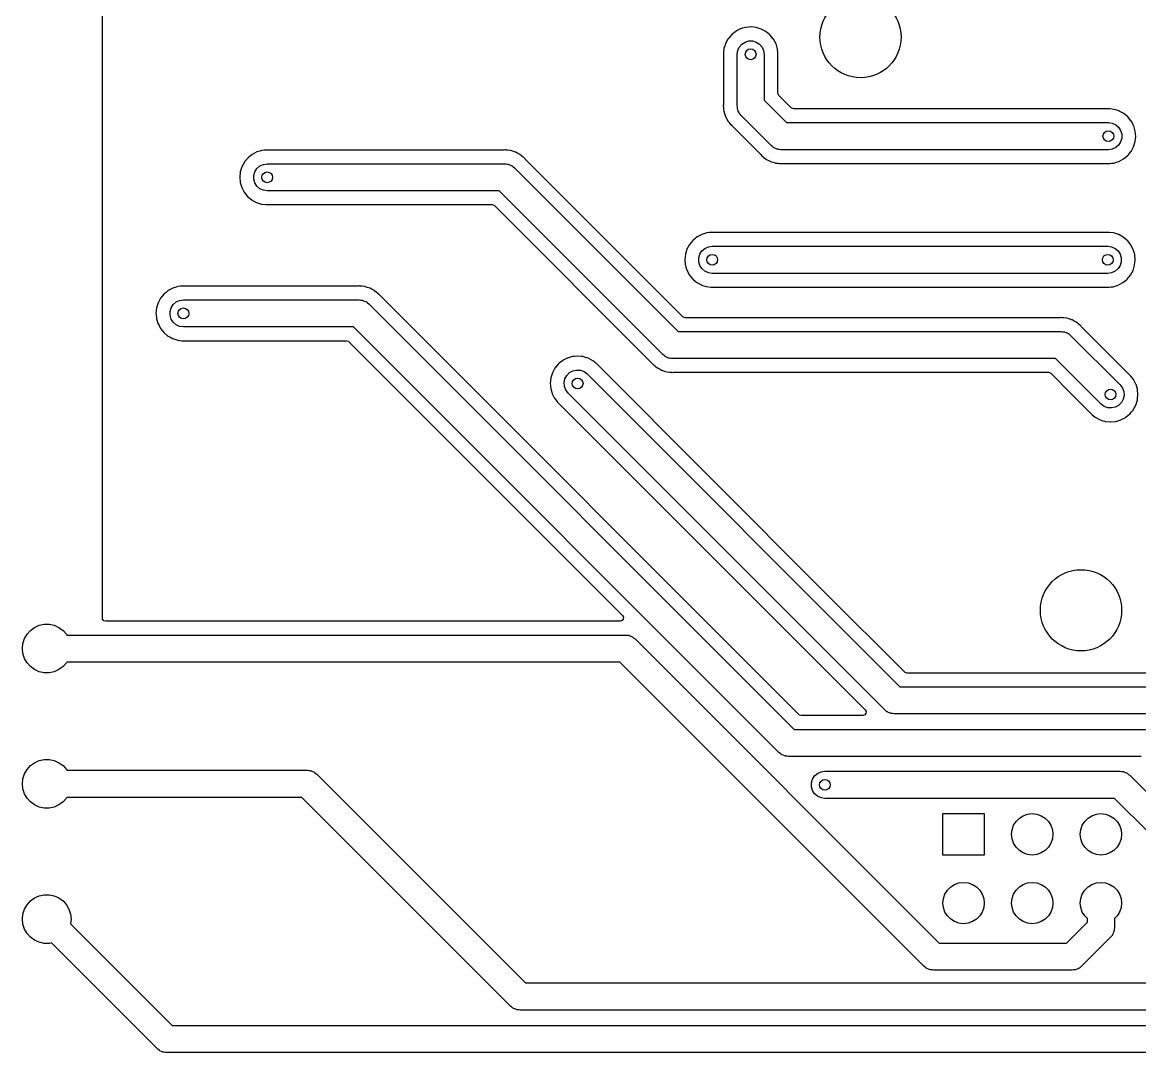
# Model space of a CAD drawing. Extents: x 3.12 to 8.82, y -4 to -1.46.
# Drawn here: x 3.12 to 4.746, y -3.998 to -2.499 of the extents above; entities that cross this region are included whole.
import ezdxf

# ---------------------------------------------------------------- set-up
doc = ezdxf.new("R2010")
doc.units = 0
doc.header["$MEASUREMENT"] = 0
doc.layers.add('BLACK', color=7, linetype='CONTINUOUS')

msp = doc.modelspace()

# ---------------------------------------------------------------- linework, layer by layer
at = {"layer": 'BLACK', "linetype": 'CONTINUOUS'}
for p, q in [((3.236, -2.6196), (3.236, -2.2997)), ((4.1803, -2.5051), (4.177, -2.5054)), ((4.1805, -2.5051), (4.1803, -2.5051)), ((4.1878, -2.5059), (4.1805, -2.5051)), ((4.1805, -2.5051), (4.1805, -2.5051)), ((4.1521, -2.5165), (4.1471, -2.5225)), ((4.1582, -2.5116), (4.1521, -2.5165)), ((4.1613, -2.51), (4.1582, -2.5116)), ((4.1648, -2.5081), (4.1613, -2.51)), ((4.1651, -2.508), (4.1648, -2.5081)), ((4.1648, -2.5081), (4.1648, -2.5081)), ((4.1682, -2.5071), (4.1651, -2.508)), ((4.1723, -2.5059), (4.1682, -2.5071)), ((4.1725, -2.5058), (4.1723, -2.5059)), ((4.1723, -2.5059), (4.1723, -2.5059)), ((4.1728, -2.5058), (4.1725, -2.5058)), ((4.177, -2.5054), (4.1728, -2.5058)), ((4.1728, -2.5058), (4.1728, -2.5058)), ((4.188, -2.5059), (4.1878, -2.5059)), ((4.1878, -2.5059), (4.1878, -2.5059)), ((4.1955, -2.5082), (4.188, -2.5059)), ((4.2023, -2.5119), (4.1955, -2.5082)), ((4.2025, -2.5121), (4.2023, -2.5119)), ((4.2081, -2.5167), (4.2025, -2.5121)), ((4.2025, -2.5121), (4.2025, -2.5121)), ((4.2083, -2.5169), (4.2081, -2.5167)), ((4.2085, -2.5171), (4.2083, -2.5169)), ((4.2105, -2.5195), (4.2085, -2.5171)), ((4.2085, -2.5171), (4.2085, -2.5171)), ((4.2132, -2.5229), (4.2105, -2.5195)), ((4.141, -2.5367), (4.1403, -2.5428)), ((4.1427, -2.5312), (4.141, -2.5367)), ((4.1433, -2.5295), (4.1427, -2.5312)), ((4.1467, -2.5231), (4.1433, -2.5293)), ((4.1433, -2.5293), (4.1433, -2.5295)), ((4.1433, -2.5295), (4.1433, -2.5295)), ((4.147, -2.5227), (4.1467, -2.5231)), ((4.1471, -2.5225), (4.147, -2.5227)), ((4.147, -2.5227), (4.147, -2.5227)), ((4.1611, -2.5395), (4.1634, -2.5344)), ((4.1634, -2.5344), (4.1671, -2.5301)), ((4.1671, -2.5301), (4.1718, -2.5271)), ((4.1718, -2.5271), (4.1772, -2.5255)), ((4.1772, -2.5255), (4.1828, -2.5255)), ((4.1828, -2.5255), (4.1882, -2.5271)), ((4.1882, -2.5271), (4.1929, -2.5301)), ((4.1929, -2.5301), (4.1966, -2.5344)), ((4.1966, -2.5344), (4.1989, -2.5395)), ((4.2169, -2.5298), (4.2132, -2.5229)), ((4.2191, -2.5373), (4.2169, -2.5298)), ((4.2192, -2.5375), (4.2191, -2.5373)), ((4.2197, -2.5428), (4.2192, -2.5375)), ((4.1403, -2.5428), (4.1403, -2.6176)), ((4.1603, -2.545), (4.1611, -2.5395)), ((4.1603, -2.62), (4.1603, -2.545)), ((4.1989, -2.5395), (4.1997, -2.545)), ((4.1997, -2.545), (4.1997, -2.6118)), ((4.2197, -2.543), (4.2197, -2.5428)), ((4.2197, -2.6015), (4.2197, -2.543)), ((4.2198, -2.6026), (4.2197, -2.6015)), ((4.2212, -2.605), (4.2198, -2.6026)), ((4.1403, -2.6181), (4.1401, -2.6196)), ((4.1403, -2.6176), (4.1403, -2.6181)), ((4.1997, -2.6118), (4.2322, -2.6444)), ((4.2391, -2.6229), (4.2212, -2.605)), ((3.236, -2.7237), (3.236, -2.6196)), ((4.1401, -2.6196), (4.1401, -2.6198)), ((4.1401, -2.6198), (4.1403, -2.6216)), ((4.1403, -2.6216), (4.1403, -2.6217)), ((4.1403, -2.6217), (4.1403, -2.6218)), ((4.1403, -2.6218), (4.1403, -2.622)), ((4.1403, -2.622), (4.1403, -2.6221)), ((4.1403, -2.6221), (4.1405, -2.6236)), ((4.1405, -2.6236), (4.1405, -2.6237)), ((4.1405, -2.6237), (4.1406, -2.6254)), ((4.1406, -2.6254), (4.1408, -2.6273)), ((4.1408, -2.6273), (4.1408, -2.6275)), ((4.1408, -2.6275), (4.1409, -2.6277)), ((4.1409, -2.6277), (4.1419, -2.6313)), ((4.1419, -2.6313), (4.1419, -2.6313)), ((4.1419, -2.6313), (4.1427, -2.6338)), ((4.1427, -2.6338), (4.143, -2.6348)), ((4.143, -2.6348), (4.1431, -2.635)), ((4.1431, -2.635), (4.1431, -2.6352)), ((4.1431, -2.6352), (4.1432, -2.6354)), ((4.1432, -2.6354), (4.1448, -2.6384)), ((4.1606, -2.6221), (4.1603, -2.62)), ((4.1608, -2.6242), (4.1606, -2.6221)), ((4.161, -2.6248), (4.1608, -2.6242)), ((4.1611, -2.6255), (4.161, -2.6248)), ((4.162, -2.6275), (4.1611, -2.6255)), ((4.1627, -2.6294), (4.162, -2.6275)), ((4.1631, -2.63), (4.1627, -2.6294)), ((4.1634, -2.6306), (4.1631, -2.63)), ((4.1648, -2.6322), (4.1634, -2.6306)), ((4.1661, -2.6339), (4.1648, -2.6322)), ((4.2102, -2.678), (4.1661, -2.6339)), ((4.2399, -2.6236), (4.2391, -2.6229)), ((4.2426, -2.6244), (4.2399, -2.6236)), ((4.7031, -2.6244), (4.2426, -2.6244)), ((4.7091, -2.6251), (4.7031, -2.6244)), ((4.7093, -2.6251), (4.7091, -2.6251)), ((4.7163, -2.6273), (4.7093, -2.6251)), ((4.7093, -2.6251), (4.7093, -2.6251)), ((4.7165, -2.6274), (4.7163, -2.6273)), ((4.7163, -2.6273), (4.7163, -2.6273)), ((4.7167, -2.6275), (4.7165, -2.6274)), ((4.7231, -2.6311), (4.7167, -2.6275)), ((4.7167, -2.6275), (4.7167, -2.6275)), ((4.7234, -2.6312), (4.7231, -2.6311)), ((4.7231, -2.6311), (4.7231, -2.6311)), ((4.7293, -2.6362), (4.7234, -2.6312)), ((4.1448, -2.6384), (4.1449, -2.6385)), ((4.1449, -2.6385), (4.1465, -2.6417)), ((4.1465, -2.6417), (4.1467, -2.6419)), ((4.1467, -2.6419), (4.1468, -2.6421)), ((4.1468, -2.6421), (4.1491, -2.6449)), ((4.1491, -2.6449), (4.1491, -2.645)), ((4.1491, -2.645), (4.1503, -2.6465)), ((4.1503, -2.6465), (4.1504, -2.6466)), ((4.1504, -2.6466), (4.1505, -2.6466)), ((4.1505, -2.6466), (4.1506, -2.6468)), ((4.1506, -2.6468), (4.1517, -2.6481)), ((4.1517, -2.6481), (4.1519, -2.6483)), ((4.1519, -2.6483), (4.1519, -2.6483)), ((4.1519, -2.6483), (4.1531, -2.6493)), ((4.1531, -2.6493), (4.1534, -2.6496)), ((4.1534, -2.6496), (4.1943, -2.6904)), ((4.2322, -2.6444), (4.7008, -2.6444)), ((4.7008, -2.6444), (4.7064, -2.6452)), ((4.7064, -2.6452), (4.7115, -2.6475)), ((4.7115, -2.6475), (4.7157, -2.6512)), ((4.7157, -2.6512), (4.7187, -2.6559)), ((4.7342, -2.6422), (4.7293, -2.6362)), ((4.7343, -2.6425), (4.7342, -2.6422)), ((4.7374, -2.6484), (4.7343, -2.6425)), ((4.7378, -2.6491), (4.7374, -2.6484)), ((4.74, -2.6566), (4.7378, -2.6491)), ((4.7187, -2.6559), (4.7203, -2.6613)), ((4.7203, -2.6669), (4.7187, -2.6723)), ((4.7203, -2.6613), (4.7203, -2.6669)), ((4.7399, -2.6721), (4.7407, -2.6644)), ((4.7407, -2.6644), (4.74, -2.6566)), ((3.4739, -2.6843), (3.4717, -2.6845)), ((3.474, -2.6843), (3.4739, -2.6843)), ((3.4739, -2.6843), (3.4739, -2.6843)), ((3.8199, -2.6843), (3.474, -2.6843)), ((3.8203, -2.6843), (3.8199, -2.6843)), ((3.8205, -2.6843), (3.8203, -2.6843)), ((3.8221, -2.6841), (3.8205, -2.6843)), ((3.8224, -2.6841), (3.8221, -2.6841)), ((3.8227, -2.6842), (3.8224, -2.6841)), ((3.8224, -2.6841), (3.8224, -2.6841)), ((3.8238, -2.6843), (3.8227, -2.6842)), ((3.8241, -2.6843), (3.8238, -2.6843)), ((3.8242, -2.6843), (3.8241, -2.6843)), ((3.8241, -2.6843), (3.8241, -2.6843)), ((3.8244, -2.6843), (3.8242, -2.6843)), ((3.8249, -2.6844), (3.8244, -2.6843)), ((3.8244, -2.6843), (3.8244, -2.6843)), ((4.2119, -2.6793), (4.2102, -2.678)), ((4.2134, -2.6807), (4.2119, -2.6793)), ((4.2141, -2.6809), (4.2134, -2.6807)), ((4.2147, -2.6814), (4.2141, -2.6809)), ((4.2166, -2.6821), (4.2147, -2.6814)), ((4.2185, -2.683), (4.2166, -2.6821)), ((4.2192, -2.6831), (4.2185, -2.683)), ((4.2199, -2.6833), (4.2192, -2.6831)), ((4.222, -2.6835), (4.2199, -2.6833)), ((4.2241, -2.6838), (4.222, -2.6835)), ((4.7008, -2.6838), (4.2241, -2.6838)), ((4.7064, -2.683), (4.7008, -2.6838)), ((4.7115, -2.6807), (4.7064, -2.683)), ((4.7157, -2.677), (4.7115, -2.6807)), ((4.7187, -2.6723), (4.7157, -2.677)), ((4.7339, -2.6864), (4.7376, -2.6796)), ((4.7376, -2.6796), (4.7399, -2.6721)), ((3.4477, -2.6959), (3.4431, -2.7015)), ((3.4479, -2.6957), (3.4477, -2.6959)), ((3.4477, -2.6959), (3.4477, -2.6959)), ((3.4481, -2.6955), (3.4479, -2.6957)), ((3.4517, -2.6926), (3.4481, -2.6955)), ((3.4481, -2.6955), (3.4481, -2.6955)), ((3.4539, -2.6908), (3.4517, -2.6926)), ((3.4608, -2.6871), (3.4539, -2.6908)), ((3.4651, -2.6858), (3.4608, -2.6871)), ((3.468, -2.6849), (3.4651, -2.6858)), ((3.4683, -2.6849), (3.468, -2.6849)), ((3.468, -2.6849), (3.468, -2.6849)), ((3.4717, -2.6845), (3.4683, -2.6849)), ((3.8262, -2.6845), (3.8249, -2.6844)), ((3.8299, -2.6849), (3.8262, -2.6845)), ((3.8262, -2.6845), (3.8262, -2.6845)), ((3.8301, -2.685), (3.8299, -2.6849)), ((3.8303, -2.685), (3.8301, -2.685)), ((3.8338, -2.6861), (3.8303, -2.685)), ((3.8373, -2.6872), (3.8338, -2.6861)), ((3.8338, -2.6861), (3.8338, -2.6861)), ((3.8375, -2.6873), (3.8373, -2.6872)), ((3.8377, -2.6873), (3.8375, -2.6873)), ((3.8379, -2.6874), (3.8377, -2.6873)), ((3.8409, -2.6891), (3.8379, -2.6874)), ((3.8379, -2.6874), (3.8379, -2.6874)), ((3.841, -2.6891), (3.8409, -2.6891)), ((3.8442, -2.6908), (3.841, -2.6891)), ((3.8444, -2.691), (3.8442, -2.6908)), ((3.8445, -2.6911), (3.8444, -2.691)), ((3.8473, -2.6934), (3.8445, -2.6911)), ((3.8474, -2.6935), (3.8473, -2.6934)), ((3.8487, -2.6945), (3.8474, -2.6935)), ((3.8488, -2.6946), (3.8487, -2.6945)), ((3.8488, -2.6947), (3.8488, -2.6946)), ((3.849, -2.6948), (3.8488, -2.6947)), ((3.8505, -2.6961), (3.849, -2.6948)), ((3.8507, -2.6963), (3.8505, -2.6961)), ((3.8514, -2.6972), (3.8507, -2.6963)), ((3.8518, -2.6976), (3.8514, -2.6972)), ((3.9979, -2.8437), (3.8518, -2.6976)), ((4.1943, -2.6904), (4.1947, -2.6908)), ((4.1947, -2.6908), (4.1956, -2.692)), ((4.1956, -2.692), (4.1971, -2.6933)), ((4.1971, -2.6933), (4.1972, -2.6934)), ((4.1972, -2.6934), (4.1973, -2.6935)), ((4.1973, -2.6935), (4.1974, -2.6936)), ((4.1974, -2.6936), (4.1975, -2.6936)), ((4.1975, -2.6936), (4.1975, -2.6936)), ((4.1975, -2.6936), (4.1987, -2.6946)), ((4.1987, -2.6946), (4.1987, -2.6947)), ((4.1987, -2.6947), (4.2016, -2.697)), ((4.2016, -2.697), (4.2017, -2.6971)), ((4.2017, -2.6971), (4.2019, -2.6972)), ((4.2019, -2.6972), (4.2021, -2.6974)), ((4.2021, -2.6974), (4.2021, -2.6974)), ((4.2021, -2.6974), (4.2051, -2.699)), ((4.2051, -2.699), (4.2052, -2.699)), ((4.2052, -2.699), (4.2082, -2.7006)), ((4.716, -2.701), (4.7229, -2.6973)), ((4.7229, -2.6973), (4.7274, -2.6936)), ((4.7274, -2.6936), (4.7287, -2.6926)), ((4.7287, -2.6926), (4.7289, -2.6924)), ((4.7287, -2.6926), (4.7287, -2.6926)), ((4.7289, -2.6924), (4.7299, -2.6912)), ((4.7299, -2.6912), (4.7337, -2.6866)), ((4.7337, -2.6866), (4.7339, -2.6864)), ((4.7337, -2.6866), (4.7337, -2.6866)), ((3.4369, -2.716), (3.4361, -2.7237)), ((3.4392, -2.7085), (3.4369, -2.716)), ((3.4429, -2.7017), (3.4392, -2.7085)), ((3.4431, -2.7015), (3.4429, -2.7017)), ((3.4431, -2.7015), (3.4431, -2.7015)), ((3.4565, -2.7212), (3.4581, -2.7158)), ((3.4581, -2.7158), (3.4611, -2.7111)), ((3.4611, -2.7111), (3.4654, -2.7074)), ((3.4654, -2.7074), (3.4705, -2.7051)), ((3.4705, -2.7051), (3.476, -2.7043)), ((3.476, -2.7043), (3.822, -2.7043)), ((3.822, -2.7043), (3.8241, -2.7046)), ((3.8241, -2.7046), (3.8262, -2.7048)), ((3.8262, -2.7048), (3.8268, -2.705)), ((3.8268, -2.705), (3.8275, -2.7051)), ((3.8275, -2.7051), (3.8295, -2.706)), ((3.8295, -2.706), (3.8314, -2.7067)), ((3.8314, -2.7067), (3.832, -2.7071)), ((3.832, -2.7071), (3.8326, -2.7074)), ((3.8326, -2.7074), (3.8342, -2.7088)), ((3.8342, -2.7088), (3.8359, -2.7101)), ((3.8359, -2.7101), (4.0742, -2.9483)), ((4.2082, -2.7006), (4.2084, -2.7008)), ((4.2084, -2.7008), (4.2086, -2.7008)), ((4.2086, -2.7008), (4.2088, -2.7009)), ((4.2088, -2.7009), (4.2123, -2.702)), ((4.2123, -2.702), (4.2123, -2.702)), ((4.2123, -2.702), (4.2158, -2.7031)), ((4.2158, -2.7031), (4.216, -2.7031)), ((4.216, -2.7031), (4.2162, -2.7032)), ((4.2162, -2.7032), (4.2199, -2.7036)), ((4.2199, -2.7036), (4.2199, -2.7036)), ((4.2199, -2.7036), (4.2219, -2.7038)), ((4.2219, -2.7038), (4.222, -2.7038)), ((4.222, -2.7038), (4.222, -2.7038)), ((4.222, -2.7038), (4.2223, -2.7038)), ((4.2223, -2.7038), (4.2231, -2.7039)), ((4.2231, -2.7039), (4.2237, -2.704)), ((4.2237, -2.704), (4.2237, -2.704)), ((4.2237, -2.704), (4.224, -2.704)), ((4.224, -2.704), (4.2257, -2.7038)), ((4.2257, -2.7038), (4.2262, -2.7038)), ((4.2262, -2.7038), (4.7028, -2.7038)), ((4.7028, -2.7038), (4.7029, -2.7038)), ((4.7029, -2.7038), (4.7052, -2.7036)), ((4.7029, -2.7038), (4.7029, -2.7038)), ((4.7052, -2.7036), (4.7086, -2.7032)), ((4.7086, -2.7032), (4.7088, -2.7032)), ((4.7088, -2.7032), (4.7126, -2.702)), ((4.7088, -2.7032), (4.7088, -2.7032)), ((4.7126, -2.702), (4.716, -2.701)), ((3.236, -3.365), (3.236, -2.7237)), ((3.4361, -2.7237), (3.4368, -2.7315)), ((3.4368, -2.7315), (3.439, -2.7389)), ((3.4565, -2.7268), (3.4565, -2.7212)), ((3.4581, -2.7322), (3.4565, -2.7268)), ((3.4611, -2.7369), (3.4581, -2.7322)), ((3.439, -2.7389), (3.4426, -2.7458)), ((3.4426, -2.7458), (3.4475, -2.7519)), ((3.4654, -2.7406), (3.4611, -2.7369)), ((3.4705, -2.7429), (3.4654, -2.7406)), ((3.476, -2.7437), (3.4705, -2.7429)), ((3.8138, -2.7437), (3.476, -2.7437)), ((4.0521, -2.9819), (3.8138, -2.7437)), ((3.4475, -2.7519), (3.4535, -2.7569)), ((3.4535, -2.7569), (3.4537, -2.757)), ((3.4537, -2.757), (3.4537, -2.757)), ((3.4537, -2.757), (3.4593, -2.7601)), ((3.4593, -2.7601), (3.4603, -2.7607)), ((3.4603, -2.7607), (3.4605, -2.7607)), ((3.4605, -2.7607), (3.4605, -2.7607)), ((3.4605, -2.7607), (3.4675, -2.763)), ((3.4675, -2.763), (3.4677, -2.763)), ((3.4677, -2.763), (3.4738, -2.7637)), ((3.4738, -2.7637), (3.8035, -2.7637)), ((3.8035, -2.7637), (3.8062, -2.7645)), ((3.8062, -2.7645), (3.807, -2.7652)), ((3.807, -2.7652), (4.0362, -2.9944)), ((4.0985, -2.8135), (4.0961, -2.8155)), ((4.1019, -2.8108), (4.0985, -2.8135)), ((4.1088, -2.8071), (4.1019, -2.8108)), ((4.1131, -2.8058), (4.1088, -2.8071)), ((4.116, -2.8049), (4.1131, -2.8058)), ((4.1163, -2.8049), (4.116, -2.8049)), ((4.116, -2.8049), (4.116, -2.8049)), ((4.1196, -2.8045), (4.1163, -2.8049)), ((4.1219, -2.8043), (4.1196, -2.8045)), ((4.122, -2.8043), (4.1219, -2.8043)), ((4.1219, -2.8043), (4.1219, -2.8043)), ((4.7022, -2.8043), (4.122, -2.8043)), ((4.7083, -2.805), (4.7022, -2.8043)), ((4.7085, -2.805), (4.7083, -2.805)), ((4.7155, -2.8073), (4.7085, -2.805)), ((4.7085, -2.805), (4.7085, -2.805)), ((4.7157, -2.8073), (4.7155, -2.8073)), ((4.7155, -2.8073), (4.7155, -2.8073)), ((4.7159, -2.8074), (4.7157, -2.8073)), ((4.7223, -2.811), (4.7159, -2.8074)), ((4.7159, -2.8074), (4.7159, -2.8074)), ((4.7225, -2.8111), (4.7223, -2.811)), ((4.7223, -2.811), (4.7223, -2.811)), ((4.7276, -2.8153), (4.7225, -2.8111)), ((4.0872, -2.8285), (4.0849, -2.836)), ((4.0909, -2.8217), (4.0872, -2.8285)), ((4.0911, -2.8215), (4.0909, -2.8217)), ((4.0957, -2.8159), (4.0911, -2.8215)), ((4.0911, -2.8215), (4.0911, -2.8215)), ((4.0959, -2.8157), (4.0957, -2.8159)), ((4.0957, -2.8159), (4.0957, -2.8159)), ((4.0961, -2.8155), (4.0959, -2.8157)), ((4.0961, -2.8155), (4.0961, -2.8155)), ((4.1091, -2.8311), (4.1134, -2.8274)), ((4.1134, -2.8274), (4.1185, -2.8251)), ((4.1185, -2.8251), (4.124, -2.8243)), ((4.124, -2.8243), (4.7, -2.8243)), ((4.7, -2.8243), (4.7055, -2.8251)), ((4.7055, -2.8251), (4.7106, -2.8274)), ((4.7106, -2.8274), (4.7149, -2.8311)), ((4.7283, -2.8159), (4.7276, -2.8153)), ((4.7285, -2.8161), (4.7283, -2.8159)), ((4.7334, -2.8222), (4.7285, -2.8161)), ((4.7335, -2.8224), (4.7334, -2.8222)), ((4.7366, -2.8283), (4.7335, -2.8224)), ((4.737, -2.8291), (4.7366, -2.8283)), ((4.7392, -2.8365), (4.737, -2.8291)), ((4.081, -2.9268), (3.9979, -2.8437)), ((4.0849, -2.836), (4.0841, -2.8437)), ((4.0841, -2.8437), (4.0841, -2.844)), ((4.0841, -2.844), (4.0848, -2.8512)), ((4.1045, -2.8412), (4.1061, -2.8358)), ((4.1045, -2.8468), (4.1045, -2.8412)), ((4.1061, -2.8522), (4.1045, -2.8468)), ((4.1061, -2.8358), (4.1091, -2.8311)), ((4.7149, -2.8311), (4.7179, -2.8358)), ((4.7179, -2.8358), (4.7195, -2.8412)), ((4.7195, -2.8468), (4.7179, -2.8522)), ((4.7195, -2.8412), (4.7195, -2.8468)), ((4.7391, -2.8515), (4.7399, -2.8445)), ((4.7399, -2.8443), (4.7392, -2.8365)), ((4.7399, -2.8445), (4.7399, -2.8443)), ((4.7399, -2.8445), (4.7399, -2.8445)), ((4.0848, -2.8512), (4.0848, -2.8515)), ((4.0848, -2.8515), (4.0849, -2.8517)), ((4.0849, -2.8517), (4.0849, -2.8517)), ((4.0849, -2.8517), (4.0857, -2.8547)), ((4.0857, -2.8547), (4.087, -2.8589)), ((4.087, -2.8589), (4.0871, -2.8592)), ((4.0871, -2.8592), (4.0871, -2.8592)), ((4.0871, -2.8592), (4.089, -2.8627)), ((4.089, -2.8627), (4.0906, -2.8658)), ((4.1091, -2.8569), (4.1061, -2.8522)), ((4.1134, -2.8606), (4.1091, -2.8569)), ((4.1185, -2.8629), (4.1134, -2.8606)), ((4.124, -2.8637), (4.1185, -2.8629)), ((4.7055, -2.8629), (4.7, -2.8637)), ((4.7106, -2.8606), (4.7055, -2.8629)), ((4.7149, -2.8569), (4.7106, -2.8606)), ((4.7179, -2.8522), (4.7149, -2.8569)), ((4.7331, -2.8663), (4.7368, -2.8595)), ((4.7368, -2.8595), (4.7391, -2.852)), ((4.7391, -2.852), (4.7391, -2.8515)), ((4.0906, -2.8658), (4.0955, -2.8719)), ((4.0955, -2.8719), (4.0957, -2.8721)), ((4.0957, -2.8721), (4.096, -2.8723)), ((4.096, -2.8723), (4.1015, -2.8769)), ((4.1015, -2.8769), (4.1017, -2.877)), ((4.1017, -2.877), (4.1017, -2.877)), ((4.1017, -2.877), (4.1073, -2.8801)), ((4.7, -2.8637), (4.124, -2.8637)), ((4.7152, -2.8809), (4.7221, -2.8772)), ((4.7221, -2.8772), (4.7255, -2.8745)), ((4.7255, -2.8745), (4.7279, -2.8725)), ((4.7279, -2.8725), (4.7281, -2.8723)), ((4.7279, -2.8725), (4.7279, -2.8725)), ((4.7281, -2.8723), (4.7298, -2.8703)), ((4.7298, -2.8703), (4.7329, -2.8665)), ((4.7329, -2.8665), (4.7331, -2.8663)), ((4.7329, -2.8665), (4.7329, -2.8665)), ((3.3257, -2.8939), (3.3211, -2.8995)), ((3.3259, -2.8937), (3.3257, -2.8939)), ((3.3257, -2.8939), (3.3257, -2.8939)), ((3.3261, -2.8935), (3.3259, -2.8937)), ((3.3287, -2.8914), (3.3261, -2.8935)), ((3.3261, -2.8935), (3.3261, -2.8935)), ((3.3319, -2.8888), (3.3287, -2.8914)), ((3.3388, -2.8851), (3.3319, -2.8888)), ((3.3435, -2.8837), (3.3388, -2.8851)), ((3.346, -2.8829), (3.3435, -2.8837)), ((3.3463, -2.8829), (3.346, -2.8829)), ((3.346, -2.8829), (3.346, -2.8829)), ((3.3497, -2.8825), (3.3463, -2.8829)), ((3.3519, -2.8823), (3.3497, -2.8825)), ((3.352, -2.8823), (3.3519, -2.8823)), ((3.3519, -2.8823), (3.3519, -2.8823)), ((3.6079, -2.8823), (3.352, -2.8823)), ((3.6083, -2.8823), (3.6079, -2.8823)), ((3.6085, -2.8823), (3.6083, -2.8823)), ((3.6101, -2.8821), (3.6085, -2.8823)), ((3.6104, -2.8821), (3.6101, -2.8821)), ((3.6107, -2.8822), (3.6104, -2.8821)), ((3.6104, -2.8821), (3.6104, -2.8821)), ((3.6118, -2.8823), (3.6107, -2.8822)), ((3.6121, -2.8823), (3.6118, -2.8823)), ((3.6122, -2.8823), (3.6121, -2.8823)), ((3.6121, -2.8823), (3.6121, -2.8823)), ((3.6124, -2.8823), (3.6122, -2.8823)), ((3.6129, -2.8824), (3.6124, -2.8823)), ((3.6124, -2.8823), (3.6124, -2.8823)), ((3.6142, -2.8825), (3.6129, -2.8824)), ((3.6179, -2.8829), (3.6142, -2.8825)), ((3.6142, -2.8825), (3.6142, -2.8825)), ((3.6181, -2.883), (3.6179, -2.8829)), ((3.6183, -2.883), (3.6181, -2.883)), ((3.6218, -2.8841), (3.6183, -2.883)), ((3.6253, -2.8852), (3.6218, -2.8841)), ((3.6218, -2.8841), (3.6218, -2.8841)), ((3.6255, -2.8853), (3.6253, -2.8852)), ((3.6257, -2.8853), (3.6255, -2.8853)), ((3.6259, -2.8854), (3.6257, -2.8853)), ((3.6289, -2.8871), (3.6259, -2.8854)), ((3.6259, -2.8854), (3.6259, -2.8854)), ((3.629, -2.8871), (3.6289, -2.8871)), ((3.6295, -2.8874), (3.629, -2.8871)), ((3.6322, -2.8888), (3.6295, -2.8874)), ((3.6324, -2.889), (3.6322, -2.8888)), ((3.6325, -2.8891), (3.6324, -2.889)), ((3.6353, -2.8914), (3.6325, -2.8891)), ((3.6354, -2.8915), (3.6353, -2.8914)), ((3.6367, -2.8925), (3.6354, -2.8915)), ((3.6368, -2.8926), (3.6367, -2.8925)), ((3.6368, -2.8927), (3.6368, -2.8926)), ((3.637, -2.8928), (3.6368, -2.8927)), ((3.6385, -2.8941), (3.637, -2.8928)), ((3.6387, -2.8943), (3.6385, -2.8941)), ((3.6394, -2.8952), (3.6387, -2.8943)), ((3.6398, -2.8956), (3.6394, -2.8952)), ((4.25, -3.5058), (3.6398, -2.8956)), ((4.1073, -2.8801), (4.1083, -2.8807)), ((4.1083, -2.8807), (4.1085, -2.8807)), ((4.1085, -2.8807), (4.1085, -2.8807)), ((4.1085, -2.8807), (4.1153, -2.8829)), ((4.1153, -2.8829), (4.1157, -2.883)), ((4.1157, -2.883), (4.1218, -2.8837)), ((4.1218, -2.8837), (4.702, -2.8837)), ((4.702, -2.8837), (4.7021, -2.8837)), ((4.7021, -2.8837), (4.7044, -2.8835)), ((4.7021, -2.8837), (4.7021, -2.8837)), ((4.7044, -2.8835), (4.7077, -2.8831)), ((4.7077, -2.8831), (4.708, -2.8831)), ((4.708, -2.8831), (4.712, -2.8818)), ((4.708, -2.8831), (4.708, -2.8831)), ((4.712, -2.8818), (4.7152, -2.8809)), ((3.3172, -2.9065), (3.3149, -2.914)), ((3.3209, -2.8997), (3.3172, -2.9065)), ((3.3211, -2.8995), (3.3209, -2.8997)), ((3.3211, -2.8995), (3.3211, -2.8995)), ((3.3361, -2.9138), (3.3391, -2.9091)), ((3.3391, -2.9091), (3.3434, -2.9054)), ((3.3434, -2.9054), (3.3485, -2.9031)), ((3.3485, -2.9031), (3.354, -2.9023)), ((3.354, -2.9023), (3.61, -2.9023)), ((3.61, -2.9023), (3.6121, -2.9026)), ((3.6121, -2.9026), (3.6142, -2.9028)), ((3.6142, -2.9028), (3.6148, -2.903)), ((3.6148, -2.903), (3.6155, -2.9031)), ((3.6155, -2.9031), (3.6175, -2.904)), ((3.6175, -2.904), (3.6194, -2.9047)), ((3.6194, -2.9047), (3.62, -2.9051)), ((3.62, -2.9051), (3.6206, -2.9054)), ((3.6206, -2.9054), (3.6222, -2.9068)), ((3.6222, -2.9068), (3.6239, -2.9081)), ((3.6239, -2.9081), (4.2432, -3.5273)), ((3.3149, -2.914), (3.3141, -2.9217)), ((3.3141, -2.9217), (3.3143, -2.9235)), ((3.3143, -2.9235), (3.3148, -2.929)), ((3.3345, -2.9192), (3.3361, -2.9138)), ((3.3345, -2.9248), (3.3345, -2.9192)), ((3.3361, -2.9302), (3.3345, -2.9248)), ((4.0818, -2.9275), (4.081, -2.9268)), ((4.0845, -2.9283), (4.0818, -2.9275)), ((4.6299, -2.9283), (4.0845, -2.9283)), ((4.6303, -2.9283), (4.6299, -2.9283)), ((4.6305, -2.9283), (4.6303, -2.9283)), ((4.6321, -2.9281), (4.6305, -2.9283)), ((4.6324, -2.9281), (4.6321, -2.9281)), ((4.6327, -2.9282), (4.6324, -2.9281)), ((4.6324, -2.9281), (4.6324, -2.9281)), ((4.6338, -2.9283), (4.6327, -2.9282)), ((4.6341, -2.9283), (4.6338, -2.9283)), ((4.6342, -2.9283), (4.6341, -2.9283)), ((4.6341, -2.9283), (4.6341, -2.9283)), ((4.6344, -2.9283), (4.6342, -2.9283)), ((4.6349, -2.9284), (4.6344, -2.9283)), ((4.6344, -2.9283), (4.6344, -2.9283)), ((3.3148, -2.929), (3.3148, -2.9295)), ((3.3148, -2.9295), (3.3149, -2.9297)), ((3.3149, -2.9297), (3.3149, -2.9297)), ((3.3149, -2.9297), (3.3153, -2.9312)), ((3.3153, -2.9312), (3.317, -2.9369)), ((3.317, -2.9369), (3.3171, -2.9372)), ((3.3171, -2.9372), (3.3171, -2.9372)), ((3.3171, -2.9372), (3.3185, -2.9398)), ((3.3185, -2.9398), (3.3206, -2.9438)), ((3.3206, -2.9438), (3.3255, -2.9499)), ((3.3391, -2.9349), (3.3361, -2.9302)), ((3.3434, -2.9386), (3.3391, -2.9349)), ((3.3485, -2.9409), (3.3434, -2.9386)), ((3.354, -2.9417), (3.3485, -2.9409)), ((3.6018, -2.9417), (3.354, -2.9417)), ((4.2211, -3.5609), (3.6018, -2.9417)), ((4.6362, -2.9285), (4.6349, -2.9284)), ((4.6399, -2.9289), (4.6362, -2.9285)), ((4.6362, -2.9285), (4.6362, -2.9285)), ((4.6401, -2.929), (4.6399, -2.9289)), ((4.6403, -2.929), (4.6401, -2.929)), ((4.6438, -2.9301), (4.6403, -2.929)), ((4.6473, -2.9312), (4.6438, -2.9301)), ((4.6438, -2.9301), (4.6438, -2.9301)), ((4.6475, -2.9313), (4.6473, -2.9312)), ((4.6477, -2.9313), (4.6475, -2.9313)), ((4.6479, -2.9314), (4.6477, -2.9313)), ((4.6509, -2.9331), (4.6479, -2.9314)), ((4.6479, -2.9314), (4.6479, -2.9314)), ((4.651, -2.9331), (4.6509, -2.9331)), ((4.6542, -2.9348), (4.651, -2.9331)), ((4.6544, -2.935), (4.6542, -2.9348)), ((4.6545, -2.9351), (4.6544, -2.935)), ((4.6573, -2.9374), (4.6545, -2.9351)), ((4.6574, -2.9375), (4.6573, -2.9374)), ((4.6587, -2.9385), (4.6574, -2.9375)), ((4.6588, -2.9386), (4.6587, -2.9385)), ((4.6588, -2.9387), (4.6588, -2.9386)), ((4.659, -2.9388), (4.6588, -2.9387)), ((4.6605, -2.9401), (4.659, -2.9388)), ((4.6607, -2.9403), (4.6605, -2.9401)), ((4.6614, -2.9412), (4.6607, -2.9403)), ((4.6618, -2.9416), (4.6614, -2.9412)), ((4.7337, -3.0135), (4.6618, -2.9416)), ((3.3255, -2.9499), (3.3315, -2.9549)), ((3.3315, -2.9549), (3.3317, -2.955)), ((3.3317, -2.955), (3.3317, -2.955)), ((3.3317, -2.955), (3.3358, -2.9573)), ((3.3358, -2.9573), (3.3383, -2.9587)), ((3.3383, -2.9587), (3.3385, -2.9587)), ((3.3385, -2.9587), (3.3385, -2.9587)), ((3.3385, -2.9587), (3.3446, -2.9607)), ((3.3446, -2.9607), (3.3457, -2.961)), ((4.0742, -2.9483), (4.632, -2.9483)), ((4.632, -2.9483), (4.6341, -2.9486)), ((4.6341, -2.9486), (4.6362, -2.9488)), ((4.6362, -2.9488), (4.6368, -2.949)), ((4.6368, -2.949), (4.6375, -2.9491)), ((4.6375, -2.9491), (4.6395, -2.95)), ((4.6395, -2.95), (4.6414, -2.9507)), ((4.6414, -2.9507), (4.642, -2.9511)), ((4.642, -2.9511), (4.6426, -2.9514)), ((4.6426, -2.9514), (4.6442, -2.9528)), ((4.6442, -2.9528), (4.6459, -2.9541)), ((4.6459, -2.9541), (4.7179, -3.0261)), ((3.3457, -2.961), (3.3518, -2.9617)), ((3.3518, -2.9617), (3.5915, -2.9617)), ((3.5915, -2.9617), (3.5942, -2.9625)), ((3.5942, -2.9625), (3.595, -2.9632)), ((3.595, -2.9632), (3.7944, -3.1625)), ((3.9058, -2.9908), (3.9012, -2.9946)), ((3.906, -2.9907), (3.9058, -2.9908)), ((3.9058, -2.9908), (3.9058, -2.9908)), ((3.9129, -2.9871), (3.906, -2.9907)), ((3.9132, -2.987), (3.9129, -2.9871)), ((3.9177, -2.9856), (3.9132, -2.987)), ((3.9132, -2.987), (3.9132, -2.987)), ((3.9204, -2.9848), (3.9177, -2.9856)), ((3.9206, -2.9848), (3.9204, -2.9848)), ((3.9234, -2.9846), (3.9206, -2.9848)), ((3.9206, -2.9848), (3.9206, -2.9848)), ((3.9281, -2.9841), (3.9234, -2.9846)), ((3.9284, -2.9841), (3.9281, -2.9841)), ((3.9336, -2.9847), (3.9284, -2.9841)), ((3.9284, -2.9841), (3.9284, -2.9841)), ((3.9359, -2.9849), (3.9336, -2.9847)), ((3.9361, -2.985), (3.9359, -2.9849)), ((3.9378, -2.9855), (3.9361, -2.985)), ((3.9361, -2.985), (3.9361, -2.985)), ((3.9433, -2.9872), (3.9378, -2.9855)), ((3.9502, -2.9908), (3.9433, -2.9872)), ((3.9529, -2.9931), (3.9502, -2.9908)), ((3.954, -2.994), (3.9529, -2.9931)), ((4.0538, -2.9832), (4.0521, -2.9819)), ((4.0554, -2.9846), (4.0538, -2.9832)), ((4.056, -2.9849), (4.0554, -2.9846)), ((4.0566, -2.9853), (4.056, -2.9849)), ((4.0585, -2.986), (4.0566, -2.9853)), ((4.0605, -2.9869), (4.0585, -2.986)), ((4.0612, -2.987), (4.0605, -2.9869)), ((4.0618, -2.9872), (4.0612, -2.987)), ((4.0639, -2.9874), (4.0618, -2.9872)), ((4.066, -2.9877), (4.0639, -2.9874)), ((4.6238, -2.9877), (4.066, -2.9877)), ((4.6901, -3.0539), (4.6238, -2.9877)), ((3.8912, -3.0086), (3.8895, -3.0142)), ((3.8913, -3.0084), (3.8912, -3.0086)), ((3.895, -3.0016), (3.8913, -3.0084)), ((3.8953, -3.0012), (3.895, -3.0016)), ((3.8998, -2.9958), (3.8953, -3.0012)), ((3.9, -2.9956), (3.8998, -2.9958)), ((3.9012, -2.9946), (3.9, -2.9956)), ((3.9122, -3.0122), (3.9162, -3.0082)), ((3.9162, -3.0082), (3.9211, -3.0056)), ((3.9211, -3.0056), (3.9266, -3.0044)), ((3.9266, -3.0044), (3.9322, -3.0048)), ((3.9322, -3.0048), (3.9374, -3.0067)), ((3.9374, -3.0067), (3.9419, -3.0101)), ((3.9547, -2.9945), (3.954, -2.994)), ((3.9548, -2.9946), (3.9547, -2.9945)), ((4.2877, -3.3276), (3.9548, -2.9946)), ((4.0362, -2.9944), (4.0366, -2.9948)), ((4.0366, -2.9948), (4.0375, -2.9959)), ((4.0375, -2.9959), (4.0377, -2.9961)), ((4.0377, -2.9961), (4.039, -2.9972)), ((4.039, -2.9972), (4.0392, -2.9973)), ((4.0392, -2.9973), (4.0392, -2.9974)), ((4.0392, -2.9974), (4.0393, -2.9975)), ((4.0393, -2.9975), (4.0406, -2.9985)), ((4.0406, -2.9985), (4.0407, -2.9986)), ((4.0407, -2.9986), (4.0435, -3.0009)), ((4.0435, -3.0009), (4.0436, -3.001)), ((4.0436, -3.001), (4.0438, -3.0012)), ((4.0438, -3.0012), (4.0442, -3.0014)), ((4.0442, -3.0014), (4.047, -3.0029)), ((4.047, -3.0029), (4.0471, -3.0029)), ((4.0471, -3.0029), (4.0501, -3.0046)), ((4.0501, -3.0046), (4.0501, -3.0046)), ((4.0501, -3.0046), (4.0503, -3.0047)), ((4.0503, -3.0047), (4.0505, -3.0047)), ((4.0505, -3.0047), (4.0507, -3.0048)), ((4.0507, -3.0048), (4.0542, -3.0059)), ((4.0542, -3.0059), (4.0542, -3.0059)), ((4.0542, -3.0059), (4.0577, -3.007)), ((4.0577, -3.007), (4.0579, -3.007)), ((4.0579, -3.007), (4.0581, -3.0071)), ((4.0581, -3.0071), (4.0618, -3.0075)), ((4.0618, -3.0075), (4.0618, -3.0075)), ((4.0618, -3.0075), (4.0631, -3.0076)), ((4.0631, -3.0076), (4.0636, -3.0077)), ((4.0636, -3.0077), (4.0636, -3.0077)), ((4.0636, -3.0077), (4.0638, -3.0077)), ((4.0638, -3.0077), (4.0639, -3.0077)), ((4.0639, -3.0077), (4.0639, -3.0077)), ((4.0639, -3.0077), (4.0642, -3.0077)), ((4.0642, -3.0077), (4.0653, -3.0078)), ((4.0653, -3.0078), (4.0656, -3.0079)), ((4.0656, -3.0079), (4.0656, -3.0079)), ((4.0656, -3.0079), (4.0659, -3.0079)), ((4.0659, -3.0079), (4.0677, -3.0077)), ((4.0677, -3.0077), (4.0681, -3.0077)), ((4.0681, -3.0077), (4.6135, -3.0077)), ((4.6135, -3.0077), (4.6162, -3.0085)), ((4.6162, -3.0085), (4.617, -3.0092)), ((4.617, -3.0092), (4.6473, -3.0395)), ((3.8889, -3.0161), (3.8881, -3.0233)), ((3.8881, -3.0233), (3.8881, -3.0236)), ((3.8881, -3.0236), (3.8888, -3.0313)), ((3.8895, -3.0142), (3.8889, -3.0158)), ((3.8889, -3.0158), (3.8889, -3.0161)), ((3.8889, -3.0161), (3.8889, -3.0161)), ((3.9084, -3.0226), (3.9096, -3.0171)), ((3.9088, -3.0282), (3.9084, -3.0226)), ((3.9096, -3.0171), (3.9122, -3.0122)), ((3.9419, -3.0101), (4.3972, -3.4653)), ((4.7337, -3.0136), (4.7337, -3.0135)), ((4.7344, -3.0145), (4.7337, -3.0136)), ((4.7337, -3.0136), (4.7337, -3.0136)), ((4.7375, -3.0183), (4.7344, -3.0145)), ((4.741, -3.0252), (4.7375, -3.0183)), ((4.7411, -3.0254), (4.741, -3.0252)), ((4.7431, -3.0324), (4.7411, -3.0254)), ((3.8888, -3.0313), (3.8889, -3.0316)), ((3.8889, -3.0316), (3.8889, -3.0316)), ((3.8889, -3.0316), (3.8903, -3.0366)), ((3.8903, -3.0366), (3.891, -3.0388)), ((3.891, -3.0388), (3.8945, -3.0457)), ((3.9107, -3.0334), (3.9088, -3.0282)), ((3.9141, -3.0379), (3.9107, -3.0334)), ((4.3751, -3.4989), (3.9141, -3.0379)), ((4.6473, -3.0395), (4.6773, -3.0695)), ((4.7179, -3.0261), (4.7213, -3.0306)), ((4.7213, -3.0306), (4.7232, -3.0358)), ((4.7236, -3.0414), (4.7224, -3.0469)), ((4.7232, -3.0358), (4.7236, -3.0414)), ((4.7432, -3.0327), (4.7431, -3.0324)), ((4.7431, -3.0324), (4.7431, -3.0324)), ((4.7439, -3.0404), (4.7432, -3.0327)), ((4.7433, -3.0457), (4.7439, -3.0407)), ((4.7439, -3.0407), (4.7439, -3.0404)), ((4.7439, -3.0407), (4.7439, -3.0407)), ((3.8945, -3.0457), (3.8947, -3.0459)), ((3.8947, -3.0459), (3.8983, -3.0504)), ((3.8983, -3.0504), (3.8983, -3.0504)), ((3.8983, -3.0504), (3.8983, -3.0505)), ((3.8983, -3.0505), (4.1231, -3.2753)), ((4.6946, -3.0573), (4.6901, -3.0539)), ((4.6998, -3.0592), (4.6946, -3.0573)), ((4.7109, -3.0584), (4.7054, -3.0596)), ((4.7158, -3.0558), (4.7109, -3.0584)), ((4.7198, -3.0518), (4.7158, -3.0558)), ((4.7224, -3.0469), (4.7198, -3.0518)), ((4.737, -3.0624), (4.7407, -3.0556)), ((4.7407, -3.0556), (4.7431, -3.0482)), ((4.7431, -3.0482), (4.7433, -3.0457)), ((4.6773, -3.0695), (4.6818, -3.0732)), ((4.6818, -3.0732), (4.6887, -3.0768)), ((4.7054, -3.0596), (4.6998, -3.0592)), ((4.7191, -3.0769), (4.726, -3.0733)), ((4.726, -3.0733), (4.7267, -3.0727)), ((4.7267, -3.0727), (4.7318, -3.0686)), ((4.7318, -3.0686), (4.732, -3.0684)), ((4.7318, -3.0686), (4.7318, -3.0686)), ((4.732, -3.0684), (4.7342, -3.0658)), ((4.7342, -3.0658), (4.7368, -3.0626)), ((4.7368, -3.0626), (4.737, -3.0624)), ((4.7368, -3.0626), (4.7368, -3.0626)), ((4.6887, -3.0768), (4.6928, -3.0781)), ((4.6928, -3.0781), (4.6959, -3.079)), ((4.6959, -3.079), (4.6959, -3.079)), ((4.6959, -3.079), (4.6961, -3.0791)), ((4.6961, -3.0791), (4.6969, -3.0792)), ((4.6969, -3.0792), (4.7036, -3.0799)), ((4.7036, -3.0799), (4.7036, -3.0799)), ((4.7036, -3.0799), (4.7039, -3.0799)), ((4.7039, -3.0799), (4.7116, -3.0792)), ((4.7116, -3.0792), (4.7118, -3.0791)), ((4.7118, -3.0791), (4.7188, -3.077)), ((4.7118, -3.0791), (4.7118, -3.0791)), ((4.7188, -3.077), (4.7191, -3.0769)), ((4.7188, -3.077), (4.7188, -3.077)), ((3.7944, -3.1625), (3.9933, -3.3615)), ((4.1231, -3.2753), (4.3467, -3.4988)), ((4.404, -3.4438), (4.2877, -3.3276)), ((3.2364, -3.367), (3.236, -3.365)), ((3.2383, -3.3692), (3.2364, -3.367)), ((3.9945, -3.3667), (3.9928, -3.369)), ((3.9933, -3.3615), (3.9947, -3.3639)), ((3.9947, -3.3639), (3.9945, -3.3667)), ((3.1263, -3.3888), (3.1312, -3.3833)), ((3.1312, -3.3833), (3.1373, -3.3789)), ((3.1373, -3.3789), (3.144, -3.3759)), ((3.144, -3.3759), (3.1513, -3.3743)), ((3.1513, -3.3743), (3.1587, -3.3743)), ((3.1587, -3.3743), (3.166, -3.3759)), ((3.166, -3.3759), (3.1728, -3.3789)), ((3.1728, -3.3789), (3.1788, -3.3833)), ((3.1788, -3.3833), (3.1837, -3.3888)), ((3.241, -3.3699), (3.2383, -3.3692)), ((3.9898, -3.3699), (3.241, -3.3699)), ((3.9902, -3.3699), (3.9898, -3.3699)), ((3.9928, -3.369), (3.9902, -3.3699)), ((3.1203, -3.4023), (3.1226, -3.3952)), ((3.1226, -3.3952), (3.1263, -3.3888)), ((3.1837, -3.3888), (3.1844, -3.39)), ((3.1844, -3.39), (3.9978, -3.39)), ((3.9978, -3.39), (3.9999, -3.3903)), ((3.9999, -3.3903), (4.002, -3.3904)), ((4.002, -3.3904), (4.0027, -3.3907)), ((4.0027, -3.3907), (4.0034, -3.3908)), ((4.0034, -3.3908), (4.0053, -3.3916)), ((4.0053, -3.3916), (4.0073, -3.3924)), ((4.0073, -3.3924), (4.0078, -3.3928)), ((4.0078, -3.3928), (4.0085, -3.3931)), ((4.0085, -3.3931), (4.0101, -3.3945)), ((4.0101, -3.3945), (4.0117, -3.3957)), ((4.0117, -3.3957), (4.4543, -3.8383)), ((3.1195, -3.4096), (3.1203, -3.4023)), ((3.1203, -3.417), (3.1195, -3.4096)), ((3.1226, -3.4241), (3.1203, -3.417)), ((3.1263, -3.4305), (3.1226, -3.4241)), ((3.1312, -3.436), (3.1263, -3.4305)), ((3.1837, -3.4305), (3.1788, -3.436)), ((3.1844, -3.4293), (3.1837, -3.4305)), ((3.9897, -3.4293), (3.1844, -3.4293)), ((4.4322, -3.8719), (3.9897, -3.4293)), ((3.1373, -3.4404), (3.1312, -3.436)), ((3.144, -3.4434), (3.1373, -3.4404)), ((3.1513, -3.445), (3.144, -3.4434)), ((3.1587, -3.445), (3.1513, -3.445)), ((3.166, -3.4434), (3.1587, -3.445)), ((3.1728, -3.4404), (3.166, -3.4434)), ((3.1788, -3.436), (3.1728, -3.4404)), ((4.4048, -3.4445), (4.404, -3.4438)), ((4.4075, -3.4453), (4.4048, -3.4445)), ((4.7929, -3.4453), (4.4075, -3.4453)), ((4.3972, -3.4653), (4.795, -3.4653)), ((4.2508, -3.5065), (4.25, -3.5058)), ((4.2535, -3.5073), (4.2508, -3.5065)), ((4.3432, -3.5073), (4.2535, -3.5073)), ((4.3435, -3.5073), (4.3432, -3.5073)), ((4.3461, -3.5063), (4.3435, -3.5073)), ((4.3478, -3.5041), (4.3461, -3.5063)), ((4.3467, -3.4988), (4.348, -3.5013)), ((4.348, -3.5013), (4.3478, -3.5041)), ((4.3768, -3.5002), (4.3751, -3.4989)), ((4.3784, -3.5016), (4.3768, -3.5002)), ((4.379, -3.5019), (4.3784, -3.5016)), ((4.3796, -3.5023), (4.379, -3.5019)), ((4.3815, -3.503), (4.3796, -3.5023)), ((4.3835, -3.5039), (4.3815, -3.503)), ((4.3842, -3.504), (4.3835, -3.5039)), ((4.3848, -3.5042), (4.3842, -3.504)), ((4.3869, -3.5044), (4.3848, -3.5042)), ((4.389, -3.5047), (4.3869, -3.5044)), ((4.7868, -3.5047), (4.389, -3.5047)), ((4.2432, -3.5273), (4.757, -3.5273)), ((4.2228, -3.5622), (4.2211, -3.5609)), ((4.2244, -3.5636), (4.2228, -3.5622)), ((3.1312, -3.5801), (3.1373, -3.5758)), ((3.1373, -3.5758), (3.144, -3.5727)), ((3.144, -3.5727), (3.1513, -3.5712)), ((3.1513, -3.5712), (3.1587, -3.5712)), ((3.1587, -3.5712), (3.166, -3.5727)), ((3.166, -3.5727), (3.1728, -3.5758)), ((3.1728, -3.5758), (3.1788, -3.5801)), ((4.225, -3.5639), (4.2244, -3.5636)), ((4.2256, -3.5643), (4.225, -3.5639)), ((4.2275, -3.565), (4.2256, -3.5643)), ((4.2295, -3.5659), (4.2275, -3.565)), ((4.2302, -3.566), (4.2295, -3.5659)), ((4.2308, -3.5662), (4.2302, -3.566)), ((4.2329, -3.5664), (4.2308, -3.5662)), ((4.235, -3.5667), (4.2329, -3.5664)), ((4.7488, -3.5667), (4.235, -3.5667)), ((3.1203, -3.5991), (3.1226, -3.5921)), ((3.1226, -3.5921), (3.1263, -3.5856)), ((3.1263, -3.5856), (3.1312, -3.5801)), ((3.1788, -3.5801), (3.1837, -3.5856)), ((3.1837, -3.5856), (3.1844, -3.5868)), ((3.1844, -3.5868), (3.5345, -3.5868)), ((3.5345, -3.5868), (3.5366, -3.5871)), ((3.5366, -3.5871), (3.5387, -3.5873)), ((3.5387, -3.5873), (3.5393, -3.5875)), ((3.5393, -3.5875), (3.54, -3.5876)), ((3.54, -3.5876), (3.542, -3.5885)), ((3.542, -3.5885), (3.5439, -3.5892)), ((3.5439, -3.5892), (3.5445, -3.5896)), ((3.5445, -3.5896), (3.5451, -3.5899)), ((3.5451, -3.5899), (3.5467, -3.5913)), ((3.5467, -3.5913), (3.5484, -3.5926)), ((3.5484, -3.5926), (3.8522, -3.8963)), ((4.2701, -3.5998), (4.2731, -3.5951)), ((4.2731, -3.5951), (4.2774, -3.5914)), ((4.2774, -3.5914), (4.2825, -3.5891)), ((4.2825, -3.5891), (4.288, -3.5883)), ((4.288, -3.5883), (4.718, -3.5883)), ((4.718, -3.5883), (4.7201, -3.5886)), ((4.7201, -3.5886), (4.7222, -3.5888)), ((4.7222, -3.5888), (4.7228, -3.589)), ((4.7228, -3.589), (4.7235, -3.5891)), ((4.7235, -3.5891), (4.7255, -3.59)), ((4.7255, -3.59), (4.7274, -3.5907)), ((4.7274, -3.5907), (4.728, -3.5911)), ((4.728, -3.5911), (4.7286, -3.5914)), ((4.7286, -3.5914), (4.7302, -3.5928)), ((4.7302, -3.5928), (4.7319, -3.5941)), ((4.7319, -3.5941), (4.788, -3.6501)), ((3.1195, -3.6065), (3.1203, -3.5991)), ((3.1203, -3.6139), (3.1195, -3.6065)), ((4.2685, -3.6052), (4.2701, -3.5998)), ((4.2685, -3.6108), (4.2685, -3.6052)), ((4.2701, -3.6162), (4.2685, -3.6108)), ((3.1226, -3.6209), (3.1203, -3.6139)), ((3.1263, -3.6274), (3.1226, -3.6209)), ((3.1312, -3.6329), (3.1263, -3.6274)), ((3.1837, -3.6274), (3.1788, -3.6329)), ((3.1844, -3.6262), (3.1837, -3.6274)), ((3.5263, -3.6262), (3.1844, -3.6262)), ((3.8301, -3.9299), (3.5263, -3.6262)), ((4.2731, -3.6209), (4.2701, -3.6162)), ((4.2774, -3.6246), (4.2731, -3.6209)), ((4.2825, -3.6269), (4.2774, -3.6246)), ((4.288, -3.6277), (4.2825, -3.6269)), ((4.7098, -3.6277), (4.288, -3.6277)), ((4.7601, -3.678), (4.7098, -3.6277)), ((3.1373, -3.6372), (3.1312, -3.6329)), ((3.144, -3.6403), (3.1373, -3.6372)), ((3.1513, -3.6418), (3.144, -3.6403)), ((3.1587, -3.6418), (3.1513, -3.6418)), ((3.166, -3.6403), (3.1587, -3.6418)), ((3.1728, -3.6372), (3.166, -3.6403)), ((3.1788, -3.6329), (3.1728, -3.6372)), ((4.4599, -3.7101), (4.4599, -3.6499)), ((4.4599, -3.6499), (4.5201, -3.6499)), ((4.5201, -3.6499), (4.5201, -3.7101)), ((4.5665, -3.6612), (4.5712, -3.6565)), ((4.5712, -3.6565), (4.5769, -3.6529)), ((4.5769, -3.6529), (4.5833, -3.6506)), ((4.5833, -3.6506), (4.59, -3.6499)), ((4.59, -3.6499), (4.5967, -3.6506)), ((4.5967, -3.6506), (4.6031, -3.6529)), ((4.6031, -3.6529), (4.6088, -3.6565)), ((4.6088, -3.6565), (4.6135, -3.6612)), ((4.6665, -3.6612), (4.6712, -3.6565)), ((4.6712, -3.6565), (4.6769, -3.6529)), ((4.6769, -3.6529), (4.6833, -3.6506)), ((4.6833, -3.6506), (4.69, -3.6499)), ((4.69, -3.6499), (4.6967, -3.6506)), ((4.6967, -3.6506), (4.7031, -3.6529)), ((4.7031, -3.6529), (4.7088, -3.6565)), ((4.7088, -3.6565), (4.7135, -3.6612)), ((4.5599, -3.68), (4.5606, -3.6733)), ((4.5606, -3.6733), (4.5629, -3.6669)), ((4.5629, -3.6669), (4.5665, -3.6612)), ((4.6135, -3.6612), (4.6171, -3.6669)), ((4.6171, -3.6669), (4.6194, -3.6733)), ((4.6194, -3.6733), (4.6201, -3.68)), ((4.6599, -3.68), (4.6606, -3.6733)), ((4.6606, -3.6733), (4.6629, -3.6669)), ((4.6629, -3.6669), (4.6665, -3.6612)), ((4.7135, -3.6612), (4.7171, -3.6669)), ((4.7171, -3.6669), (4.7194, -3.6733)), ((4.7194, -3.6733), (4.7201, -3.68)), ((4.5606, -3.6867), (4.5599, -3.68)), ((4.5629, -3.6931), (4.5606, -3.6867)), ((4.6194, -3.6867), (4.6171, -3.6931)), ((4.6201, -3.68), (4.6194, -3.6867)), ((4.6606, -3.6867), (4.6599, -3.68)), ((4.6629, -3.6931), (4.6606, -3.6867)), ((4.7194, -3.6867), (4.7171, -3.6931)), ((4.7201, -3.68), (4.7194, -3.6867)), ((4.5665, -3.6988), (4.5629, -3.6931)), ((4.5712, -3.7035), (4.5665, -3.6988)), ((4.5769, -3.7071), (4.5712, -3.7035)), ((4.5833, -3.7094), (4.5769, -3.7071)), ((4.6031, -3.7071), (4.5967, -3.7094)), ((4.6088, -3.7035), (4.6031, -3.7071)), ((4.6135, -3.6988), (4.6088, -3.7035)), ((4.6171, -3.6931), (4.6135, -3.6988)), ((4.6665, -3.6988), (4.6629, -3.6931)), ((4.6712, -3.7035), (4.6665, -3.6988)), ((4.6769, -3.7071), (4.6712, -3.7035)), ((4.6833, -3.7094), (4.6769, -3.7071)), ((4.7031, -3.7071), (4.6967, -3.7094)), ((4.7088, -3.7035), (4.7031, -3.7071)), ((4.7135, -3.6988), (4.7088, -3.7035)), ((4.7171, -3.6931), (4.7135, -3.6988)), ((4.5201, -3.7101), (4.4599, -3.7101)), ((4.59, -3.7101), (4.5833, -3.7094)), ((4.5967, -3.7094), (4.59, -3.7101)), ((4.69, -3.7101), (4.6833, -3.7094)), ((4.6967, -3.7094), (4.69, -3.7101)), ((4.4665, -3.7612), (4.4712, -3.7565)), ((4.4712, -3.7565), (4.4769, -3.7529)), ((4.4769, -3.7529), (4.4833, -3.7506)), ((4.4833, -3.7506), (4.49, -3.7499)), ((4.49, -3.7499), (4.4967, -3.7506)), ((4.4967, -3.7506), (4.5031, -3.7529)), ((4.5031, -3.7529), (4.5088, -3.7565)), ((4.5088, -3.7565), (4.5135, -3.7612)), ((4.5665, -3.7612), (4.5712, -3.7565)), ((4.5712, -3.7565), (4.5769, -3.7529)), ((4.5769, -3.7529), (4.5833, -3.7506)), ((4.5833, -3.7506), (4.59, -3.7499)), ((4.59, -3.7499), (4.5967, -3.7506)), ((4.5967, -3.7506), (4.6031, -3.7529)), ((4.6031, -3.7529), (4.6088, -3.7565)), ((4.6088, -3.7565), (4.6135, -3.7612)), ((4.6665, -3.7612), (4.6712, -3.7565)), ((4.6712, -3.7565), (4.6769, -3.7529)), ((4.6769, -3.7529), (4.6833, -3.7506)), ((4.6833, -3.7506), (4.69, -3.7499)), ((4.69, -3.7499), (4.6967, -3.7506)), ((4.6967, -3.7506), (4.7031, -3.7529)), ((4.7031, -3.7529), (4.7088, -3.7565)), ((4.7088, -3.7565), (4.7135, -3.7612)), ((3.1312, -3.777), (3.1373, -3.7726)), ((3.1373, -3.7726), (3.144, -3.7696)), ((3.144, -3.7696), (3.1513, -3.768)), ((3.1513, -3.768), (3.1587, -3.768)), ((3.1587, -3.768), (3.166, -3.7696)), ((3.166, -3.7696), (3.1728, -3.7726)), ((3.1728, -3.7726), (3.1788, -3.777)), ((4.4599, -3.78), (4.4606, -3.7733)), ((4.4606, -3.7733), (4.4629, -3.7669)), ((4.4629, -3.7669), (4.4665, -3.7612)), ((4.5135, -3.7612), (4.5171, -3.7669)), ((4.5171, -3.7669), (4.5194, -3.7733)), ((4.5194, -3.7733), (4.5201, -3.78)), ((4.5599, -3.78), (4.5606, -3.7733)), ((4.5606, -3.7733), (4.5629, -3.7669)), ((4.5629, -3.7669), (4.5665, -3.7612)), ((4.6135, -3.7612), (4.6171, -3.7669)), ((4.6171, -3.7669), (4.6194, -3.7733)), ((4.6194, -3.7733), (4.6201, -3.78)), ((4.6599, -3.78), (4.6606, -3.7733)), ((4.6606, -3.7733), (4.6629, -3.7669)), ((4.6629, -3.7669), (4.6665, -3.7612)), ((4.7135, -3.7612), (4.7171, -3.7669)), ((4.7171, -3.7669), (4.7194, -3.7733)), ((4.7194, -3.7733), (4.7201, -3.78)), ((3.1203, -3.796), (3.1226, -3.7889)), ((3.1226, -3.7889), (3.1263, -3.7825)), ((3.1263, -3.7825), (3.1312, -3.777)), ((3.1788, -3.777), (3.1837, -3.7825)), ((3.1837, -3.7825), (3.1874, -3.7889)), ((3.1874, -3.7889), (3.1897, -3.796)), ((4.4606, -3.7867), (4.4599, -3.78)), ((4.4629, -3.7931), (4.4606, -3.7867)), ((4.5194, -3.7867), (4.5171, -3.7931)), ((4.5201, -3.78), (4.5194, -3.7867)), ((4.5606, -3.7867), (4.5599, -3.78)), ((4.5629, -3.7931), (4.5606, -3.7867)), ((4.6194, -3.7867), (4.6171, -3.7931)), ((4.6201, -3.78), (4.6194, -3.7867)), ((4.6606, -3.7867), (4.6599, -3.78)), ((4.6629, -3.7931), (4.6606, -3.7867)), ((4.7194, -3.7867), (4.7171, -3.7931)), ((4.7201, -3.78), (4.7194, -3.7867)), ((3.1195, -3.8034), (3.1203, -3.796)), ((3.1203, -3.8107), (3.1195, -3.8034)), ((3.1897, -3.796), (3.1905, -3.8034)), ((3.1905, -3.8034), (3.1898, -3.8103)), ((4.4665, -3.7988), (4.4629, -3.7931)), ((4.4712, -3.8035), (4.4665, -3.7988)), ((4.4769, -3.8071), (4.4712, -3.8035)), ((4.5088, -3.8035), (4.5031, -3.8071)), ((4.5135, -3.7988), (4.5088, -3.8035)), ((4.5171, -3.7931), (4.5135, -3.7988)), ((4.5665, -3.7988), (4.5629, -3.7931)), ((4.5712, -3.8035), (4.5665, -3.7988)), ((4.5769, -3.8071), (4.5712, -3.8035)), ((4.6088, -3.8035), (4.6031, -3.8071)), ((4.6135, -3.7988), (4.6088, -3.8035)), ((4.6171, -3.7931), (4.6135, -3.7988)), ((4.6665, -3.7988), (4.6629, -3.7931)), ((4.6703, -3.8026), (4.6665, -3.7988)), ((4.6703, -3.8078), (4.6703, -3.8026)), ((4.7135, -3.7988), (4.7097, -3.8026)), ((4.7097, -3.8026), (4.7097, -3.816)), ((4.7171, -3.7931), (4.7135, -3.7988)), ((3.1226, -3.8178), (3.1203, -3.8107)), ((3.1263, -3.8242), (3.1226, -3.8178)), ((3.1898, -3.8103), (3.3378, -3.9583)), ((4.4833, -3.8094), (4.4769, -3.8071)), ((4.49, -3.8101), (4.4833, -3.8094)), ((4.4967, -3.8094), (4.49, -3.8101)), ((4.5031, -3.8071), (4.4967, -3.8094)), ((4.5833, -3.8094), (4.5769, -3.8071)), ((4.59, -3.8101), (4.5833, -3.8094)), ((4.5967, -3.8094), (4.59, -3.8101)), ((4.6031, -3.8071), (4.5967, -3.8094)), ((4.6398, -3.8383), (4.6703, -3.8078)), ((4.7089, -3.8215), (4.708, -3.8235)), ((4.709, -3.8208), (4.7089, -3.8215)), ((4.7092, -3.8202), (4.709, -3.8208)), ((4.7094, -3.8181), (4.7092, -3.8202)), ((4.7097, -3.816), (4.7094, -3.8181)), ((3.1312, -3.8297), (3.1263, -3.8242)), ((3.1373, -3.8341), (3.1312, -3.8297)), ((3.144, -3.8371), (3.1373, -3.8341)), ((3.1513, -3.8387), (3.144, -3.8371)), ((3.1587, -3.8387), (3.1513, -3.8387)), ((3.1618, -3.838), (3.1587, -3.8387)), ((3.3157, -3.9919), (3.1618, -3.838)), ((4.4543, -3.8383), (4.6398, -3.8383)), ((4.7039, -3.8299), (4.6619, -3.8719)), ((4.7052, -3.8282), (4.7039, -3.8299)), ((4.7066, -3.8266), (4.7052, -3.8282)), ((4.7069, -3.826), (4.7066, -3.8266)), ((4.7073, -3.8254), (4.7069, -3.826)), ((4.708, -3.8235), (4.7073, -3.8254)), ((4.4339, -3.8732), (4.4322, -3.8719)), ((4.6619, -3.8719), (4.6602, -3.8732)), ((4.4355, -3.8746), (4.4339, -3.8732)), ((4.4362, -3.8749), (4.4355, -3.8746)), ((4.4367, -3.8753), (4.4362, -3.8749)), ((4.4387, -3.876), (4.4367, -3.8753)), ((4.4406, -3.8769), (4.4387, -3.876)), ((4.4413, -3.877), (4.4406, -3.8769)), ((4.442, -3.8772), (4.4413, -3.877)), ((4.4441, -3.8774), (4.442, -3.8772)), ((4.4462, -3.8777), (4.4441, -3.8774)), ((4.648, -3.8777), (4.4462, -3.8777)), ((4.6501, -3.8774), (4.648, -3.8777)), ((4.6522, -3.8772), (4.6501, -3.8774)), ((4.6528, -3.877), (4.6522, -3.8772)), ((4.6535, -3.8769), (4.6528, -3.877)), ((4.6555, -3.876), (4.6535, -3.8769)), ((4.6574, -3.8753), (4.6555, -3.876)), ((4.658, -3.8749), (4.6574, -3.8753)), ((4.6586, -3.8746), (4.658, -3.8749)), ((4.6602, -3.8732), (4.6586, -3.8746)), ((3.8522, -3.8963), (4.7818, -3.8963)), ((3.8318, -3.9312), (3.8301, -3.9299)), ((3.8334, -3.9326), (3.8318, -3.9312)), ((3.834, -3.9329), (3.8334, -3.9326)), ((3.8346, -3.9333), (3.834, -3.9329)), ((3.8365, -3.934), (3.8346, -3.9333)), ((3.8385, -3.9349), (3.8365, -3.934)), ((3.8392, -3.935), (3.8385, -3.9349)), ((3.8398, -3.9352), (3.8392, -3.935)), ((3.8419, -3.9354), (3.8398, -3.9352)), ((3.844, -3.9357), (3.8419, -3.9354)), ((4.79, -3.9357), (3.844, -3.9357)), ((3.3378, -3.9583), (4.9198, -3.9583)), ((3.3174, -3.9932), (3.3157, -3.9919)), ((3.319, -3.9946), (3.3174, -3.9932)), ((3.3196, -3.9949), (3.319, -3.9946)), ((3.3202, -3.9953), (3.3196, -3.9949)), ((3.3222, -3.996), (3.3202, -3.9953)), ((3.3241, -3.9969), (3.3222, -3.996)), ((3.3248, -3.997), (3.3241, -3.9969)), ((3.3255, -3.9972), (3.3248, -3.997)), ((3.3276, -3.9974), (3.3255, -3.9972)), ((3.3296, -3.9977), (3.3276, -3.9974)), ((4.928, -3.9977), (3.3296, -3.9977))]:
    msp.add_line(p, q, dxfattribs=at)
at = {"layer": 'BLACK'}
for centre, radius in [((4.34, -2.52), 0.0591), ((4.18, -2.545), 0.00787), ((4.7008, -2.6641), 0.00787), ((3.476, -2.724), 0.00787), ((4.124, -2.844), 0.00787), ((4.7, -2.844), 0.00787), ((3.354, -2.922), 0.00787), ((3.928, -3.024), 0.00787), ((4.704, -3.04), 0.00787), ((4.661, -3.354), 0.0591), ((4.288, -3.608), 0.00787)]:
    msp.add_circle(centre, radius, dxfattribs=at)

doc.saveas('drawing.dxf')
